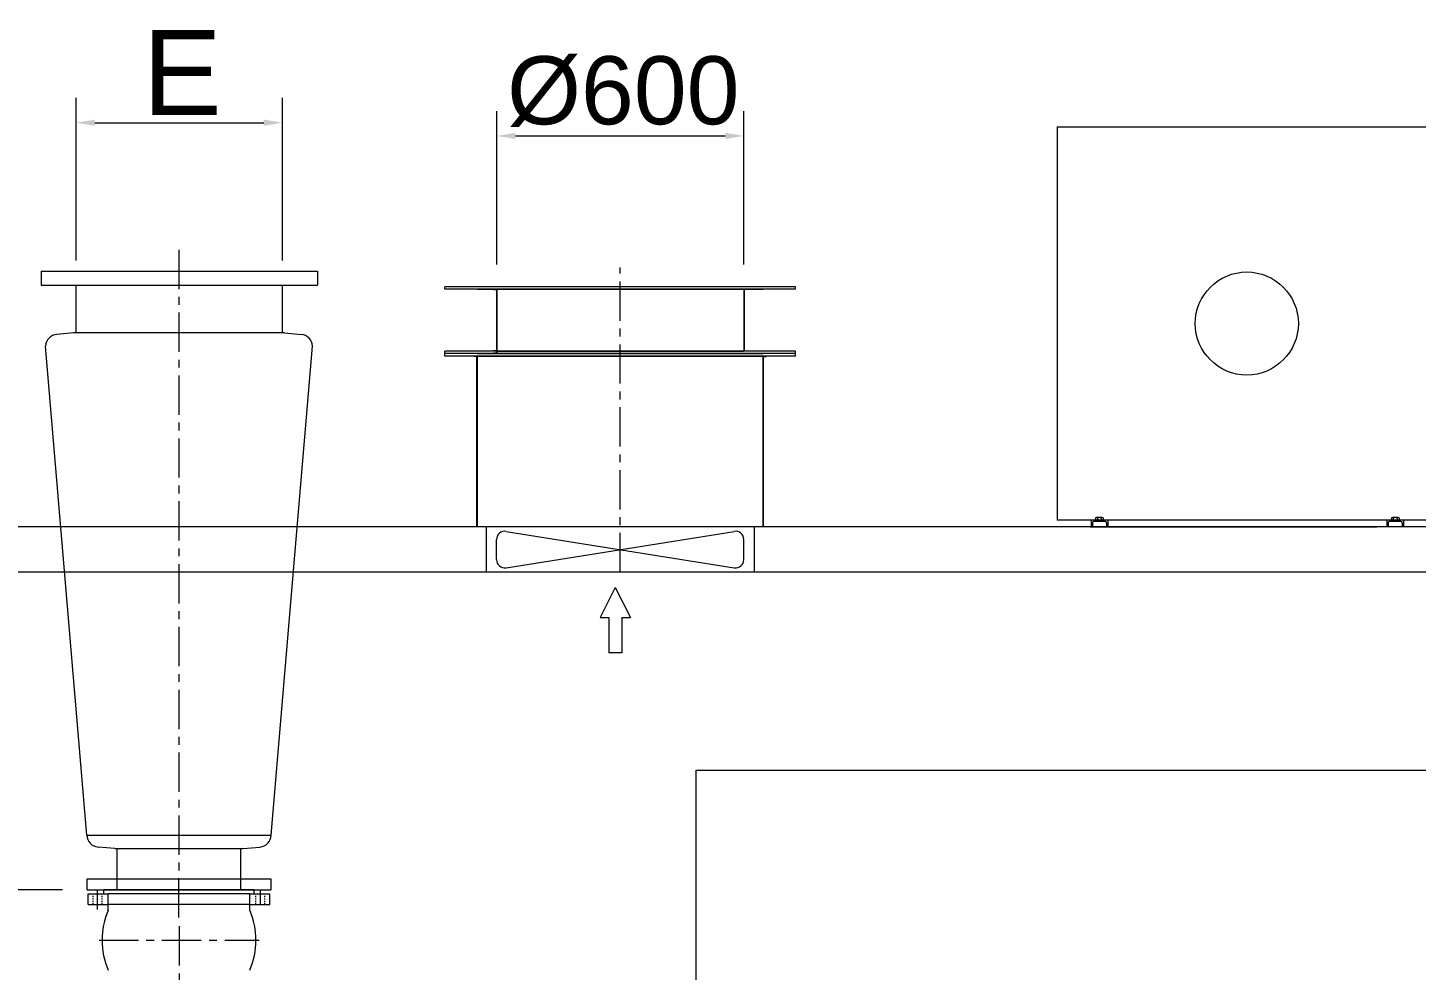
# Model space of a CAD drawing. Header units: millimetres. Extents: x -1 to 671026, y 1 to 511259.
# Drawn here: x 290484 to 376031, y 351950 to 409991 of the extents above; entities that cross this region are included whole.
import ezdxf

# ---------------------------------------------------------------- set-up
doc = ezdxf.new("R2010")
doc.units = ezdxf.units.MM
doc.header["$LTSCALE"] = 25.4
doc.linetypes.add('CENTER', pattern=[50.8, 31.75, -6.35, 6.35, -6.35])
doc.linetypes.add('EB_DASH', pattern=[6, 3, -3])
doc.layers.get('Defpoints').update_dxf_attribs({"lineweight": 5})
for name, color, linetype, lineweight in [('CAXA0', 7, 'Continuous', 5), ('CAXA1', 5, 'CENTER', 5), ('CAXA2', 6, 'EB_DASH', 5)]:
    doc.layers.add(name, color=color, linetype=linetype, lineweight=lineweight)
doc.styles.add('Roman', font='arial.ttf')
doc.styles.get("Standard").update_dxf_attribs({"font": 'arial.ttf'})
doc.dimstyles.new('ISO-25', dxfattribs={"dimscale": 30, "dimtxt": 38.1, "dimasz": 38.1, "dimexe": 50.8, "dimexo": 50.8, "dimgap": 15.875, "dimtad": 1, "dimtih": 1, "dimtoh": 1, "dimdec": 1, "dimlfac": 0.03937, "dimdsep": 46, "dimtxsty": 'Standard', "dimcen": 63.5, "dimclrd": 7, "dimclre": 7, "dimclrt": 7, "dimadec": 0, "dimazin": 0, "dimtfac": 1, "dimtdec": 1, "dimtmove": 0, "dimatfit": 3, "dimfxl": 25.4, "dimlwd": 5, "dimlwe": 5, "dimarcsym": 0})

# ---------------------------------------------------------------- blocks, each defined once
blk = doc.blocks.new('*D5')
at = {"color": 7, "linetype": 'Continuous', "lineweight": 5, "transparency": 16777216}
for p, q in [((319390, 395410), (319390, 404854)), ((334604, 395410), (334604, 404854)), ((320533, 403330), (333461, 403330))]:
    blk.add_line(p, q, dxfattribs=at)
at = {"color": 7, "transparency": 16777216}
for points in [[(320533, 403520), (320533, 403139), (319390, 403330)], [(333461, 403520), (333461, 403139), (334604, 403330)]]:
    blk.add_solid(points, dxfattribs=at)
at = {"layer": 'Defpoints', "color": 0, "transparency": 16777216}
for p in [(334604, 403330), (319390, 393886), (334604, 393886)]:
    blk.add_point(p, dxfattribs=at)
at = {"color": 7, "lineweight": 5, "transparency": 16777216, "insert": (327176, 406063), "char_height": 4191, "width": 15443.23, "attachment_point": 5, "style": 'Roman'}
blk.add_mtext('%%C600', dxfattribs=at)
blk = doc.blocks.new('*D15')
at = {"color": 7, "linetype": 'Continuous', "lineweight": 5, "transparency": 16777216}
for p, q in [((293471, 395669), (293471, 405669)), ((306171, 395664), (306171, 405669)), ((294614, 404145), (305028, 404145))]:
    blk.add_line(p, q, dxfattribs=at)
at = {"color": 7, "transparency": 16777216}
for points in [[(294614, 404336), (294614, 403955), (293471, 404145)], [(305028, 404336), (305028, 403955), (306171, 404145)]]:
    blk.add_solid(points, dxfattribs=at)
at = {"layer": 'Defpoints', "color": 0, "transparency": 16777216}
for p in [(306171, 404145), (293471, 394145), (306171, 394140)]:
    blk.add_point(p, dxfattribs=at)
at = {"color": 7, "lineweight": 5, "transparency": 16777216, "insert": (300001, 407241), "char_height": 4191, "attachment_point": 5, "style": 'Roman'}
blk.add_mtext('{\\H1.25x;E}', dxfattribs=at)
blk = doc.blocks.new('*D16')
at = {"color": 7, "linetype": 'Continuous', "lineweight": 5, "transparency": 16777216}
for p, q in [((289788, 395008), (273683, 395008)), ((275207, 393865), (275207, 380250)), ((275207, 358051), (275207, 375107)), ((292625, 356908), (273683, 356908))]:
    blk.add_line(p, q, dxfattribs=at)
at = {"color": 7, "transparency": 16777216}
for points in [[(275017, 393865), (275398, 393865), (275207, 395008)], [(275017, 358051), (275398, 358051), (275207, 356908)]]:
    blk.add_solid(points, dxfattribs=at)
at = {"layer": 'Defpoints', "color": 0, "transparency": 16777216}
for p in [(291312, 395008), (275207, 356908), (294149, 356908)]:
    blk.add_point(p, dxfattribs=at)
at = {"color": 7, "lineweight": 5, "transparency": 16777216, "insert": (275207, 377678), "char_height": 4191, "attachment_point": 5, "style": 'Roman'}
blk.add_mtext('F', dxfattribs=at)

msp = doc.modelspace()

# ---------------------------------------------------------------- linework, layer by layer
at = {"color": 7, "lineweight": 5}
for p, q in [((353908.48, 403893.36), (377276.48, 403893.36)), ((353908.48, 403893.36), (353908.48, 379661.76)), ((291312.43, 395008.13), (308330.43, 395008.13)), ((291312.43, 395008.13), (291312.43, 394144.53)), ((308330.43, 395008.13), (308330.43, 394144.53)), ((291312.43, 394144.53), (308330.43, 394144.53)), ((293470.97, 391198.13), (293470.97, 394144.53)), ((306170.97, 391198.13), (306170.97, 394140.03)), ((337779.48, 394038.16), (316189.48, 394038.16)), ((316189.48, 393885.76), (316189.48, 394038.16)), ((337779.48, 393885.76), (316189.48, 393885.76)), ((318183.38, 393885.76), (335785.58, 393885.76)), ((319389.88, 393885.76), (319186.68, 393885.76)), ((319186.68, 393860.36), (319186.68, 393885.76)), ((319364.48, 393860.36), (319186.68, 393860.36)), ((319364.48, 393885.76), (334604.48, 393885.76)), ((319364.48, 393860.36), (319364.48, 390101.16)), ((319389.88, 393885.76), (319389.88, 390075.76)), ((334604.48, 393885.76), (334604.48, 390075.76)), ((334629.88, 393860.36), (334629.88, 390101.16)), ((337779.48, 393885.76), (337779.48, 394038.16)), ((293299.96, 391198.13), (292275.23, 391108.48)), ((306304.76, 391198.13), (293299.96, 391198.13)), ((306304.76, 391198.13), (307329.49, 391108.48)), ((319364.48, 391218.76), (319364.48, 389948.76)), ((319389.88, 391218.76), (319389.88, 389923.36)), ((294118.48, 360260.93), (291581.17, 390385.33)), ((305482.21, 360260.93), (308024.9, 390385.33)), ((319364.48, 390101.16), (319186.68, 390101.16)), ((319186.68, 390101.16), (319186.68, 390075.76)), ((337779.48, 390075.76), (316189.48, 390075.76)), ((316189.48, 389923.36), (316189.48, 390075.76)), ((337779.48, 389923.36), (316189.48, 389923.36)), ((337779.48, 389923.36), (316189.48, 389923.36)), ((316189.48, 389770.96), (316189.48, 389923.36)), ((337779.48, 389770.96), (316189.48, 389770.96)), ((318183.38, 389770.96), (317980.18, 389770.96)), ((317980.18, 389745.56), (317980.18, 389770.96)), ((318183.38, 389770.96), (317980.18, 389770.96)), ((317980.18, 389745.56), (317980.18, 389770.96)), ((318157.98, 389745.56), (317980.18, 389745.56)), ((318157.98, 389745.56), (317980.18, 389745.56)), ((318157.98, 379255.36), (318157.98, 389745.56)), ((318183.38, 389923.36), (335785.58, 389923.36)), ((318183.38, 389770.96), (335785.58, 389770.96)), ((318183.38, 379255.36), (318183.38, 389770.96)), ((319389.88, 390075.76), (319186.68, 390075.76)), ((319364.48, 389948.76), (319186.68, 389948.76)), ((319186.68, 389948.76), (319186.68, 389923.36)), ((319389.88, 389923.36), (319186.68, 389923.36)), ((319389.88, 390075.76), (334579.08, 390075.76)), ((319389.88, 389923.36), (334579.08, 389923.36)), ((335785.58, 389770.96), (335988.78, 389770.96)), ((335785.58, 389770.96), (335988.78, 389770.96)), ((335785.58, 379255.36), (335785.58, 389770.96)), ((335810.98, 389745.56), (335988.78, 389745.56)), ((335810.98, 389745.56), (335988.78, 389745.56)), ((335810.98, 379255.36), (335810.98, 389745.56)), ((335988.78, 389745.56), (335988.78, 389770.96)), ((335988.78, 389745.56), (335988.78, 389770.96)), ((337779.48, 389923.36), (337779.48, 390075.76)), ((337779.48, 389770.96), (337779.48, 389923.36)), ((402168.48, 379255.36), (285328.48, 379255.36)), ((318729.48, 379255.36), (318729.48, 376461.36)), ((319952.31, 376739.44), (334016.66, 378977.27)), ((319952.31, 378977.27), (334016.66, 376739.44)), ((335239.48, 379255.36), (335239.48, 376461.36)), ((377276.48, 379661.76), (353908.48, 379661.76)), ((355940.48, 379255.36), (373594, 379255.36)), ((356003.98, 379661.76), (356003.98, 379255.36)), ((356080.18, 379509.36), (356080.18, 379255.36)), ((356867.58, 379585.56), (356156.38, 379585.56)), ((356277.35, 379805.81), (356277.35, 379661.76)), ((356746.62, 379661.76), (356277.35, 379661.76)), ((356687.96, 379824.32), (356336.01, 379824.32)), ((356384.98, 379661.76), (356404.03, 379623.66)), ((356638.98, 379661.76), (356384.98, 379661.76)), ((356638.98, 379623.66), (356384.98, 379623.66)), ((356394.67, 379805.81), (356394.67, 379661.76)), ((356638.98, 379661.76), (356619.93, 379623.66)), ((356629.3, 379805.81), (356629.3, 379661.76)), ((356746.62, 379805.81), (356746.62, 379661.76)), ((356943.78, 379509.36), (356943.78, 379255.36)), ((357019.98, 379661.76), (357019.98, 379255.36)), ((374228.48, 379661.76), (374228.48, 379255.36)), ((374229, 379661.82), (374229, 379255.42)), ((374304.68, 379509.36), (374304.68, 379255.36)), ((375092.08, 379585.56), (374380.88, 379585.56)), ((375092.6, 379585.62), (374381.4, 379585.62)), ((374501.85, 379805.81), (374501.85, 379661.76)), ((374912.46, 379824.32), (374560.51, 379824.32)), ((374619.17, 379805.81), (374619.17, 379661.76)), ((374853.8, 379805.81), (374853.8, 379661.76)), ((374971.12, 379805.81), (374971.12, 379661.76)), ((375168.28, 379509.36), (375168.28, 379255.36)), ((375244.48, 379661.76), (375244.48, 379255.36)), ((319364.48, 377241.13), (319364.48, 378475.59)), ((334604.48, 377241.13), (334604.48, 378475.59)), ((402168.48, 376461.36), (285328.48, 376461.36)), ((326685.41, 375511.35), (325755.38, 373667.3)), ((326685.41, 375511.35), (327615.44, 373667.3)), ((325755.38, 373667.3), (326293.56, 373667.3)), ((326293.56, 373667.3), (326293.56, 371503.18)), ((327077.26, 373667.3), (327615.44, 373667.3)), ((327077.26, 373667.3), (327077.26, 371503.18)), ((326293.56, 371514.57), (327077.26, 371514.57)), ((331671, 364269.37), (378419.48, 364269.37)), ((331671, 341536.37), (331671, 364269.37)), ((294118.48, 360260.93), (305482.21, 360260.93)), ((295837.94, 359448.13), (294813.22, 359537.78)), ((295837.94, 359448.13), (303762.74, 359448.13)), ((295990.34, 356908.13), (295990.34, 359448.13)), ((303610.34, 356908.13), (303610.34, 359448.13)), ((303762.74, 359448.13), (304787.47, 359537.78)), ((294148.84, 356908.13), (294148.84, 357568.53)), ((294148.84, 357568.53), (305451.84, 357568.53)), ((294148.84, 356908.13), (305451.84, 356908.13)), ((304425.94, 356908.13), (295176.57, 356908.13)), ((305451.84, 357568.53), (305451.84, 356908.13)), ((304163.76, 356654.13), (295438.75, 356654.13)), ((304163.76, 355993.73), (295438.75, 355993.73))]:
    msp.add_line(p, q, dxfattribs=at)
msp.add_circle((365592.48, 391777.56), 3175, dxfattribs=at)
for centre, radius, start, end in [((292341.65, 390349.38), 762, 95, 177.2956874), ((307263.07, 390349.38), 762, 2.7043126, 85), ((319872.48, 378475.59), 508, 80.9592229, 180), ((334096.48, 378475.59), 508, 0, 99.0407771), ((356156.38, 379509.36), 76.2, 90, 180), ((356336.01, 379722.13), 102.19, 54.9699643, 125.0300357), ((356511.98, 379443.32), 381, 72.0660667, 107.9339333), ((356687.96, 379722.13), 102.19, 54.9699643, 125.0300357), ((356867.58, 379509.36), 76.2, 0, 90), ((374380.88, 379509.36), 76.2, 90, 180), ((374560.51, 379722.13), 102.19, 54.9699643, 125.0300357), ((374736.48, 379443.32), 381, 72.0660667, 107.9339333), ((374912.46, 379722.13), 102.19, 54.9699643, 125.0300357), ((375092.08, 379509.36), 76.2, 0, 90), ((319872.48, 377241.13), 508, 180, 279.0407771), ((334096.48, 377241.13), 508, 260.9592229, 0), ((294879.63, 360296.88), 762, 182.7043126, 265), ((304721.06, 360296.88), 762, 275, 357.2956874)]:
    msp.add_arc(centre, radius, start, end, dxfattribs=at)
at = {"layer": 'CAXA0', "color": 7, "lineweight": 5}
for p, q in [((295176.57, 356654.13), (295176.57, 356908.13)), ((304425.94, 356654.13), (304425.94, 356908.13)), ((294213.25, 355993.73), (294213.25, 356654.13)), ((294213.25, 356654.13), (295438.75, 356654.13)), ((294213.25, 355993.73), (295438.75, 355993.73)), ((295438.75, 355642.89), (295438.75, 356654.13)), ((304163.76, 356654.13), (305389.25, 356654.13)), ((304163.76, 355642.89), (304163.76, 356654.13)), ((304163.76, 355993.73), (305389.25, 355993.73)), ((305389.25, 355993.73), (305389.25, 356654.13))]:
    msp.add_line(p, q, dxfattribs=at)
for start, end in [(157.0614295, 202.9385705), (337.0614295, 22.9385705)]:
    msp.add_arc((299801.25, 353796.63), 4737.1, start, end, dxfattribs=at)
at = {"layer": 'CAXA1', "linetype": 'CENTER', "lineweight": 5, "ltscale": 3}
for p, q in [((299800.34, 355190.16), (299822.3, 396658.44)), ((326984.48, 376461.36), (326984.48, 395220.27)), ((294784.75, 355694.69), (294784.75, 356868.13)), ((304817.75, 355993.73), (304817.75, 356908.13)), ((299806.48, 354655.66), (299806.48, 323561.3)), ((294877.46, 353796.63), (304733.85, 353796.63))]:
    msp.add_line(p, q, dxfattribs=at)
at = {"layer": 'CAXA2', "color": 7, "linetype": 'EB_DASH', "lineweight": 5}
for p, q in [((294505.35, 355993.73), (294505.35, 356654.13)), ((295064.15, 355993.73), (295064.15, 356654.13)), ((304538.35, 355993.73), (304538.35, 356654.13)), ((305097.15, 355993.73), (305097.15, 356654.13))]:
    msp.add_line(p, q, dxfattribs=at)

# ---------------------------------------------------------------- dimensions: what is measured, and where the dimension line sits
at = {"color": 7, "lineweight": 5}
for base, p1, p2, text, picture, middle in [((306170.97, 404145.04), (293470.97, 394144.53), (306170.97, 394140.03), '{\\H1.25x;E}', '*D15', (300001.27, 404145.04)), ((334604.48, 403329.59), (319389.88, 393885.76), (334604.48, 393885.76), '%%C600', '*D5', (327175.8, 403329.59))]:
    dim = msp.add_linear_dim(base=base, p1=p1, p2=p2, text=text, dimstyle='ISO-25', override={"dimscale": 30, "dimtxt": 139.7, "dimpost": '\\X', "dimtxsty": 'Roman', "dimtmove": 1}, dxfattribs=at)
    dim.commit()
    dim.dimension.update_dxf_attribs({"geometry": picture, "text_midpoint": middle, "dimtype": 160})
dim = msp.add_linear_dim(base=(275207.11, 356908.13), p1=(291312.43, 395008.13), p2=(294148.84, 356908.13), angle=90, text='F', dimstyle='ISO-25', override={"dimscale": 30, "dimtxt": 139.7, "dimpost": '\\X', "dimtxsty": 'Roman', "dimtmove": 1}, dxfattribs=at)
dim.commit()
dim.dimension.update_dxf_attribs({"geometry": '*D16', "text_midpoint": (275207.11, 377678.32), "dimtype": 160})

doc.saveas('drawing.dxf')
